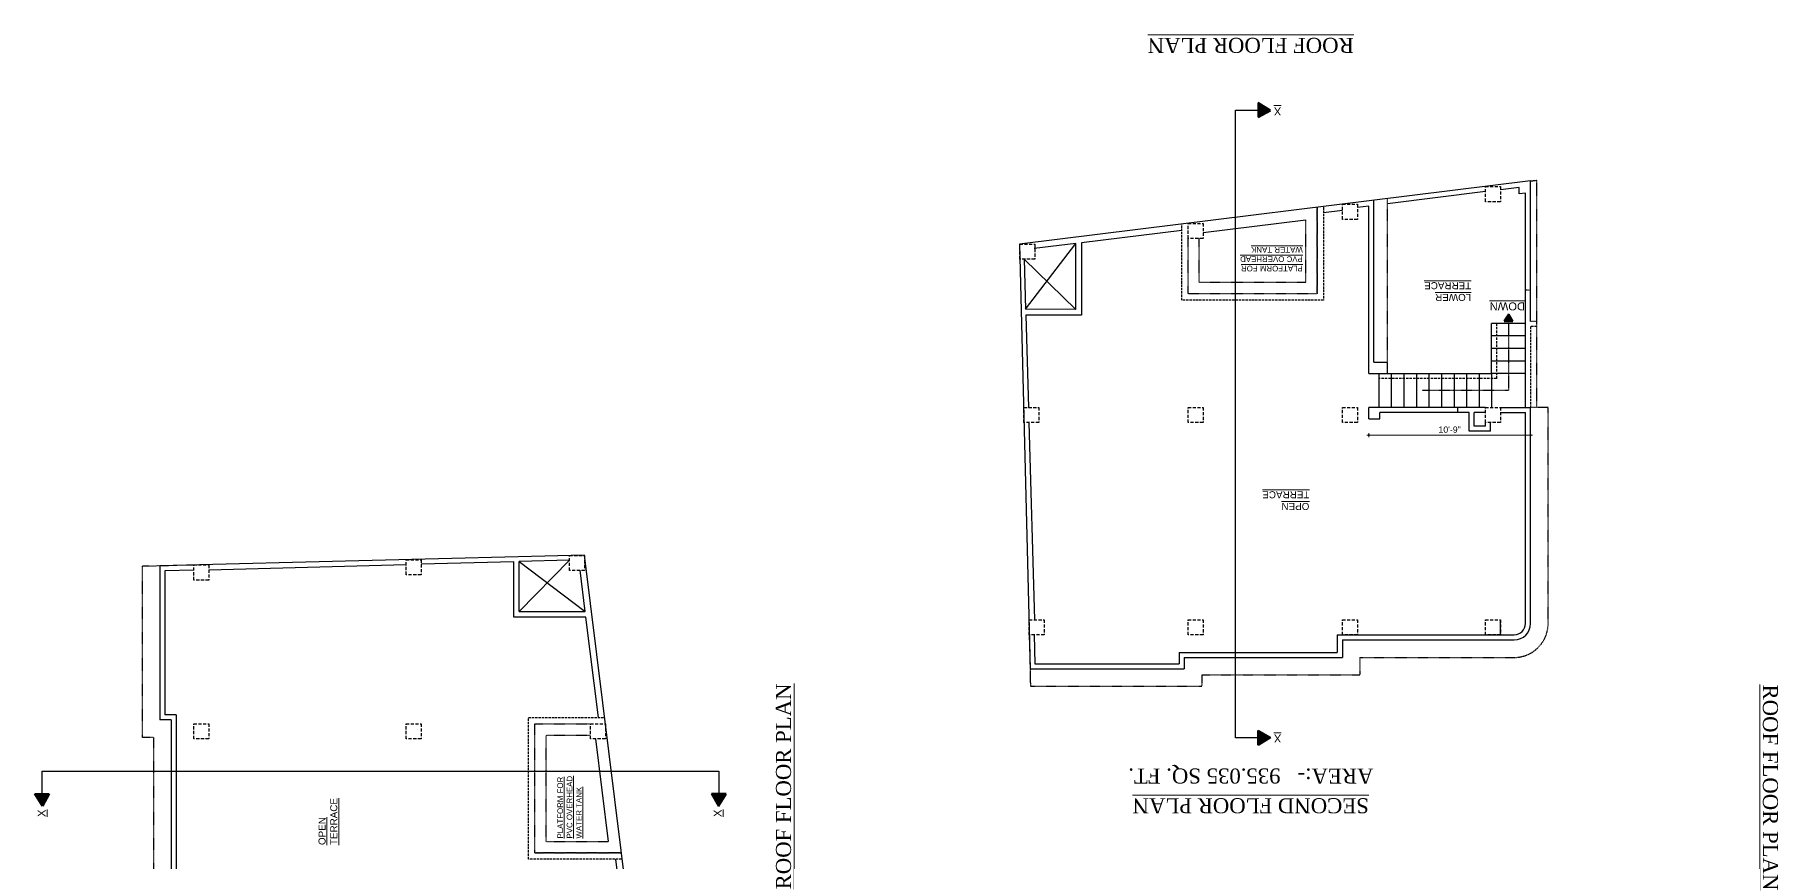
# Model space of a CAD drawing. Header units: inches. Extents: x -111 to 45239, y -6849 to 1261.
# Drawn here: x 17398 to 18787, y -239 to 420 of the extents above; entities that cross this region are included whole.
import ezdxf

# ---------------------------------------------------------------- set-up
doc = ezdxf.new("R2010")
doc.units = ezdxf.units.IN
doc.header["$LTSCALE"] = 0.5
doc.header["$MEASUREMENT"] = 0
doc.header["$PDMODE"] = 66
doc.linetypes.add('DASH', pattern=[0.35, 0.25, -0.1])
doc.linetypes.add('HIDDEN', pattern=[0.375, 0.25, -0.125])
for name, color, linetype, lineweight in [('hatch', 9, 'Continuous', 0), ('TEXT', 220, 'Continuous', 9), ('Text 0.200', 122, 'Continuous', 20), ('Toilet', 7, 'Continuous', 25), ('wall', 20, 'Continuous', 40)]:
    doc.layers.add(name, color=color, linetype=linetype, lineweight=lineweight)
doc.styles.get("Standard").update_dxf_attribs({"font": 'arial.ttf'})
doc.dimstyles.new('S8', dxfattribs={"dimtxt": 5, "dimasz": 1, "dimexe": 6, "dimexo": 18, "dimgap": 1.9375, "dimtad": 1, "dimdec": 0, "dimzin": 3, "dimdsep": 46, "dimlunit": 4, "dimtxsty": 'Standard', "dimblk": 'dot 2', "dimcen": 12, "dimse1": 1, "dimse2": 1, "dimclrd": 1, "dimclre": 1, "dimclrt": 256, "dimadec": 0, "dimazin": 0, "dimtfac": 0.75, "dimtdec": 0, "dimtix": 1, "dimtmove": 1, "dimatfit": 3, "dimldrblk": 'DOT', "dimfxl": 1, "dimtolj": 1, "dimtzin": 0, "dimlwd": 9, "dimlwe": 9, "dimarcsym": 0})

# ---------------------------------------------------------------- blocks, each defined once
blk = doc.blocks.new('dot1')
at = {"layer": 'hatch'}
h = blk.add_hatch(color=256, dxfattribs=at)
edge = h.paths.add_edge_path()
edge.add_arc((0, 0), 1, 0, 360)
for p, q in [((3, 0), (-3, 0)), ((0, 3), (0, -3))]:
    blk.add_line(p, q, dxfattribs=at)
blk.add_circle((0, 0), 1, dxfattribs=at)
blk = doc.blocks.new('dot 2')
at = {"layer": 'hatch', "xscale": 0.5, "yscale": 0.5, "zscale": 0.5}
blk.add_blockref('dot1', (0, 0), dxfattribs=at)
blk = doc.blocks.new('*D1008')
at = {"layer": 'Defpoints', "color": 0, "linetype": 'DASH', "ltscale": 0.1, "transparency": 16777216}
for p in [(18461, 123), (18590, 123), (18461, 100.9)]:
    blk.add_point(p, dxfattribs=at)
at = {"layer": 'Toilet', "color": 1, "lineweight": 9, "ltscale": 0.1, "transparency": 16777216}
blk.add_line((18589, 100.9), (18462, 100.9), dxfattribs=at)
at = {"layer": 'Toilet', "color": 1, "linetype": 'DASH', "lineweight": 9, "ltscale": 0.1, "transparency": 16777216, "rotation": 180}
blk.add_blockref('dot 2', (18461, 100.9), dxfattribs=at)
at = {"layer": 'Toilet', "color": 1, "linetype": 'DASH', "lineweight": 9, "ltscale": 0.1, "transparency": 16777216}
blk.add_blockref('dot 2', (18590, 100.9), dxfattribs=at)
at = {"layer": 'Toilet', "linetype": 'DASH', "ltscale": 0.1, "transparency": 16777216, "insert": (18525.5, 105.3), "char_height": 5, "attachment_point": 5}
blk.add_mtext('\\A1;10\'-9"', dxfattribs=at)
blk = doc.blocks.new('_Dot')
at = {"color": 0, "linetype": 'ByBlock', "lineweight": -2}
blk.add_line((-0.5, 0), (-1, 0), dxfattribs=at)
at = {"color": 0, "linetype": 'ByBlock', "const_width": 0.5}
blk.add_lwpolyline([(-0.25, 0, 1), (0.25, 0, 1)], format="xyb", close=True, dxfattribs=at)

msp = doc.modelspace()

# ---------------------------------------------------------------- hatches: boundary and pattern name
at = {"layer": 'wall', "ltscale": 5}
h = msp.add_hatch(color=2, dxfattribs=at)
h.dxf.hatch_style = 1
h.paths.add_polyline_path([(18382.7, 359.9), (18372.9, 366), (18372.9, 354.4)])
h = msp.add_hatch(color=2, dxfattribs=at)
h.dxf.hatch_style = 1
h.paths.add_polyline_path([(18572.7, 197.5), (18569.1, 191.8), (18575.9, 191.8)])
h = msp.add_hatch(color=2, dxfattribs=at)
h.dxf.hatch_style = 1
h.paths.add_polyline_path([(18382.7, -140.1), (18372.9, -146.2), (18372.9, -134.7)])
h = msp.add_hatch(color=2, dxfattribs=at)
h.dxf.hatch_style = 1
h.paths.add_polyline_path([(17404.1, -194.9), (17398, -185.1), (17409.5, -185.1)])
h = msp.add_hatch(color=2, dxfattribs=at)
h.dxf.hatch_style = 1
h.paths.add_polyline_path([(17942.8, -194.9), (17948.9, -185.1), (17937.3, -185.1)])

# ---------------------------------------------------------------- linework, layer by layer
at = {"layer": 'Toilet'}
for p, q in [((18354.8, -140.4), (18354.8, 360.2)), ((18354.8, 360.2), (18372.9, 360.2)), ((18590, 303.6), (18182.6, 253.2)), ((18554, 295.1), (18476, 285.5)), ((18581, 298.4), (18566, 296.6)), ((18581, 293.4), (18581, 298.4)), ((18586, 294), (18581, 293.4)), ((18586, 123), (18586, 294)), ((18590, 191.6), (18590, 303.6)), ((18440, 280), (18425, 278.2)), ((18461, 283.6), (18452, 282.5)), ((18461, 150), (18461, 283.6)), ((18465, 159), (18465, 288.1)), ((18312, 264.2), (18232, 254.3)), ((18411, 272.4), (18329, 262.3)), ((18182.6, 253.2), (18191.1, -85.3)), ((18187.6, 201.3), (18227.5, 253.8)), ((18227.5, 253.8), (18194.4, 249.7)), ((18227.5, 258.8), (18227.5, 258.8)), ((18227.5, 201.2), (18227.5, 253.8)), ((18232, 254.3), (18232, 196.7)), ((18186.5, 241.2), (18187.6, 201.3)), ((18186.5, 241.2), (18227.5, 201.2)), ((18227.5, 201.2), (18187.6, 201.3)), ((18187.8, 196.7), (18189.8, 123)), ((18232, 196.7), (18187.8, 196.7)), ((18586, 190), (18559, 190)), ((18559, 150), (18559, 190)), ((18586, 180), (18559, 180)), ((18586, 170), (18559, 170)), ((18465, 159), (18476, 159)), ((18586, 160), (18559, 160)), ((18461, 150), (18559, 150)), ((18469, 150), (18469, 123)), ((18479, 150), (18479, 123)), ((18489, 150), (18489, 123)), ((18499, 150), (18499, 123)), ((18509, 150), (18509, 123)), ((18519, 150), (18519, 123)), ((18529, 150), (18529, 123)), ((18539, 150), (18539, 123)), ((18549, 150), (18549, 123)), ((18586, 150), (18559, 150)), ((18559, 150), (18559, 123)), ((18554, 123), (18461, 123)), ((18461, 114), (18461, 123)), ((18461, 114), (18470, 114)), ((18541, 119), (18470, 119)), ((18470, 114), (18470, 119)), ((18532, 119), (18532, 123)), ((18541, 104), (18541, 119)), ((18554, 119), (18545, 119)), ((18545, 108), (18545, 119)), ((18566, 123), (18590, 123)), ((18566, 119), (18586, 119)), ((18586, -49.3), (18586, 119)), ((18590, -49.3), (18590, 123)), ((18190.2, 111), (18194.6, -46.3)), ((18558, 104), (18541, 104)), ((18554, 108), (18545, 108)), ((18554, 108), (18554, 111)), ((18558, 104), (18558, 111)), ((17836.1, 5.2), (17497.6, -3.3)), ((17779.6, 0), (17705.8, -2)), ((17779.6, -44.2), (17779.6, 0)), ((17824.1, 1.3), (17784.1, 0.2)), ((17824.1, 1.3), (17784.1, -39.7)), ((17784.1, -39.7), (17784.1, 0.2)), ((17784.1, 0.2), (17836.6, -39.7)), ((17886.5, -402.2), (17836.1, 5.2)), ((17524.6, -2.7), (17497.6, -3.3)), ((17504.6, -3.2), (17497.6, -3.3)), ((17497.6, -3.3), (17497.6, -126.2)), ((17524.7, -6.7), (17501.6, -7.2)), ((17501.6, -7.2), (17501.6, -122.2)), ((17693.8, -2.4), (17536.6, -6.8)), ((17836.6, -39.7), (17832.5, -6.6)), ((17784.1, -39.7), (17836.6, -39.7)), ((17841.7, -39.7), (17841.7, -39.7)), ((17837.2, -44.2), (17779.6, -44.2)), ((17847.1, -124.2), (17837.2, -44.2)), ((18566, -58.3), (18566, -46.3)), ((18190.5, -58.3), (18191.1, -85.3)), ((18194.5, -58.2), (18195, -81.3)), ((18436, -58.3), (18577, -58.3)), ((18436, -58.3), (18436, -72.3)), ((18440, -62.3), (18577, -62.3)), ((18440, -62.3), (18440, -76.3)), ((18191, -78.3), (18191.1, -85.3)), ((18195, -81.3), (18310, -81.3)), ((18310, -72.3), (18436, -72.3)), ((18310, -72.3), (18310, -81.3)), ((18314, -76.3), (18440, -76.3)), ((18314, -76.3), (18314, -85.3)), ((18191.1, -85.3), (18314, -85.3)), ((17510.6, -122.2), (17501.6, -122.2)), ((17510.6, -122.2), (17510.6, -248.2)), ((17506.6, -126.2), (17497.6, -126.2)), ((17506.6, -126.2), (17506.6, -252.2)), ((17855.3, -223.2), (17845.1, -141.2)), ((18372.9, -140.4), (18354.8, -140.4)), ((17403.8, -167), (17943.1, -167)), ((17403.8, -185.1), (17403.8, -167)), ((17943.1, -167), (17943.1, -185.1)), ((17862.9, -252.2), (17861, -237.2))]:
    msp.add_line(p, q, dxfattribs=at)
at = {"layer": 'Toilet', "color": 1, "linetype": 'DASH', "ltscale": 0.1}
for p, q in [((18590, 303.6), (18595, 304.2)), ((18595, 123), (18595, 304.2)), ((18420, 213.6), (18420, 282.6)), ((18420, 282.6), (18420, 213.6)), ((18476, 150), (18476, 289.5)), ((18411, 222.6), (18411, 272.4)), ((18317, 213.6), (18317, 257.8)), ((18326, 222.6), (18326, 257.8)), ((18411, 222.6), (18326, 222.6)), ((18420, 213.6), (18317, 213.6)), ((18590, 216.6), (18586, 216.6)), ((18572.5, 191.8), (18572.5, 136.5)), ((18595, 191.6), (18590, 191.6)), ((18572.5, 136.5), (18503.5, 136.5)), ((18604, 123), (18590, 123)), ((18604, -49.3), (18604, 123)), ((17500.6, -3.3), (17483.6, -3.6)), ((17483.6, -3.6), (17483.6, -140.2)), ((18191.1, -82.3), (18191.4, -99.3)), ((18454, -76.3), (18577, -76.3)), ((18454, -76.3), (18454, -90.3)), ((18328, -90.3), (18454, -90.3)), ((18328, -90.3), (18328, -99.3)), ((18191.4, -99.3), (18328, -99.3)), ((17796.5, -232.2), (17796.5, -129.2)), ((17796.5, -129.2), (17840.7, -129.2)), ((17805.5, -223.2), (17805.5, -138.2)), ((17805.5, -138.2), (17840.7, -138.2)), ((17492.6, -140.2), (17483.6, -140.2)), ((17492.6, -140.2), (17492.6, -266.2)), ((17796.5, -232.2), (17865.5, -232.2)), ((17865.5, -232.2), (17796.5, -232.2)), ((17805.5, -223.2), (17855.3, -223.2))]:
    msp.add_line(p, q, dxfattribs=at)
at = {"layer": 'Toilet', "color": 1, "linetype": 'DASH', "ltscale": 15}
for p, q in [((18425, 282.6), (18425, 208.6)), ((18312, 208.6), (18312, 269.2)), ((18425, 208.6), (18312, 208.6)), ((18595, 187.6), (18590, 187.6)), ((18590, 187.6), (18590, 123)), ((17791.5, -237.2), (17791.5, -124.2)), ((17791.5, -124.2), (17852.1, -124.2)), ((17865.5, -237.2), (17791.5, -237.2))]:
    msp.add_line(p, q, dxfattribs=at)
at = {"layer": 'Toilet', "linetype": 'HIDDEN', "ltscale": 15}
for q in [(18563, 190), (18469, 146)]:
    msp.add_line((18563, 146), q, dxfattribs=at)
at = {"layer": 'Toilet', "linetype": 'HIDDEN', "ltscale": 20}
for points in [[(18566, 287.1), (18554, 287.1), (18554, 299.1), (18566, 299.1)], [(18452, 273), (18440, 273), (18440, 285), (18452, 285)], [(18329, 257.8), (18317, 257.8), (18317, 269.8), (18329, 269.8)], [(18194.9, 241.2), (18182.9, 241.2), (18182.9, 253.2), (18194.9, 253.2)], [(18198.2, 111), (18186.2, 111), (18186.2, 123), (18198.2, 123)], [(18329, 111), (18317, 111), (18317, 123), (18329, 123)], [(18452, 111), (18440, 111), (18440, 123), (18452, 123)], [(18566, 111), (18554, 111), (18554, 123), (18566, 123)], [(17693.8, -10.4), (17693.8, 1.6), (17705.8, 1.6), (17705.8, -10.4)], [(17824.1, -7.1), (17824.1, 4.9), (17836.1, 4.9), (17836.1, -7.1)], [(17524.6, -14.6), (17524.6, -2.6), (17536.6, -2.6), (17536.6, -14.6)], [(18202.4, -58.3), (18190.4, -58.3), (18190.4, -46.3), (18202.4, -46.3)], [(18329, -58.3), (18317, -58.3), (18317, -46.3), (18329, -46.3)], [(18452, -58.3), (18440, -58.3), (18440, -46.3), (18452, -46.3)], [(18566, -58.3), (18554, -58.3), (18554, -46.3), (18566, -46.3)], [(17524.6, -141.2), (17524.6, -129.2), (17536.6, -129.2), (17536.6, -141.2)], [(17693.8, -141.2), (17693.8, -129.2), (17705.8, -129.2), (17705.8, -141.2)], [(17840.7, -141.2), (17840.7, -129.2), (17852.7, -129.2), (17852.7, -141.2)]]:
    msp.add_lwpolyline(points, close=True, dxfattribs=at)
at = {"layer": 'Toilet'}
for radius in [9, 13]:
    msp.add_arc((18577, -49.3), radius, 270, 0, dxfattribs=at)
at = {"layer": 'Toilet', "color": 1, "linetype": 'DASH', "ltscale": 0.1}
msp.add_arc((18577, -49.3), 27, 270, 0, dxfattribs=at)
at = {"layer": 'wall', "color": 1, "ltscale": 5}
for p, q in [((18382.7, 359.9), (18372.9, 366)), ((18372.9, 366), (18372.9, 354.4)), ((18372.9, 354.4), (18382.7, 359.9)), ((18572.7, 197.5), (18569.1, 191.8)), ((18575.9, 191.8), (18572.7, 197.5)), ((18569.1, 191.8), (18575.9, 191.8)), ((18372.9, -146.2), (18372.9, -134.7)), ((18372.9, -134.7), (18382.7, -140.1)), ((18382.7, -140.1), (18372.9, -146.2)), ((17404.1, -194.9), (17398, -185.1)), ((17398, -185.1), (17409.5, -185.1)), ((17409.5, -185.1), (17404.1, -194.9)), ((17948.9, -185.1), (17937.3, -185.1)), ((17937.3, -185.1), (17942.8, -194.9)), ((17942.8, -194.9), (17948.9, -185.1))]:
    msp.add_line(p, q, dxfattribs=at)

# ---------------------------------------------------------------- texts
at = {"layer": 'TEXT'}
for s, insert, char_height, width, attachment_point, rotation in [('{\\LX}', (18385.4, 362.4), 6.38, 70.678, 9, 180), ('{\\fArial TUR|b0|i0|c162|p34;\\LPLATFORM FOR \\fArial TUR|b0|i0|c0|p34;PVC \\fArial TUR|b0|i0|c162|p34;OVERHEAD WATER TANK}', (18408.5, 251), 4.5, 50.81, 7, 180), ('{\\LLOWER\\fArial TUR|b0|i0|c162|p34;\\PTERRACE}', (18542.7, 223), 5.609, 62.162, 7, 180), ('{\\LDOWN\\fArial TUR|b0|i0|c162|p34; }', (18557.4, 206.9), 6.378, 70.678, 9, 180), ('{\\LOPEN\\PTERRACE}', (18413.7, 56.3), 5.61, 62.162, 7, 180), ('{\\LX}', (18385.4, -137.6), 6.38, 70.678, 9, 180), ('{\\fArial TUR|b0|i0|c162|p34;\\LPLATFORM FOR \\fArial TUR|b0|i0|c0|p34;PVC \\fArial TUR|b0|i0|c162|p34;OVERHEAD WATER TANK}', (17833.9, -220.7), 4.5, 50.81, 7, 90), ('{\\LOPEN\\PTERRACE}', (17639.1, -225.9), 5.61, 62.162, 7, 90), ('{\\LX}', (17406.6, -197.6), 6.38, 70.678, 9, 90), ('{\\LX}', (17945.3, -197.6), 6.38, 70.678, 9, 90)]:
    msp.add_mtext(s, dxfattribs=dict(at, insert=insert, char_height=char_height, width=width, attachment_point=attachment_point, rotation=rotation))
at = {"layer": 'Text 0.200', "ltscale": 10, "char_height": 12, "attachment_point": 2}
for s, insert, width, rotation in [('{\\fTimes New Roman|b0|i0|c0|p18;\\L\\PROOF FLOOR PLAN}', (18367, 385.7), 191.016, 180), ('{\\fTimes New Roman|b0|i0|c0|p18;\\L\\PROOF FLOOR PLAN}', (17968.6, -179.2), 191.016, 90), ('{\\fTimes New Roman|b0|i0|c0|p18;\\L\\PROOF FLOOR PLAN}', (18807.2, -180), 191.016, 270), ('\\pi-60,l72;{\\fTimes New Roman|b0|i0|c0|p18;AREA:-^I  935.035 SQ. FT.}', (18373.1, -176.9), 219.164, 180), ('{\\fTimes New Roman|b0|i0|c0|p18;\\L\\PSECOND FLOOR PLAN}', (18367, -220.6), 191.016, 180)]:
    msp.add_mtext(s, dxfattribs=dict(at, insert=insert, width=width, rotation=rotation))

# ---------------------------------------------------------------- dimensions: what is measured, and where the dimension line sits
at = {"layer": 'Toilet', "color": 1, "linetype": 'DASH', "ltscale": 0.1}
dim = msp.add_linear_dim(base=(18461, 100.9), p1=(18590, 123), p2=(18461, 123), angle=180, dimstyle='S8', override={"dimfxl": 2, "dimfxlon": 1, "dimarcsym": 1}, dxfattribs=at)
dim.commit()
dim.dimension.update_dxf_attribs({"geometry": '*D1008', "text_midpoint": (18525.5, 105.3)})

doc.saveas('drawing.dxf')
